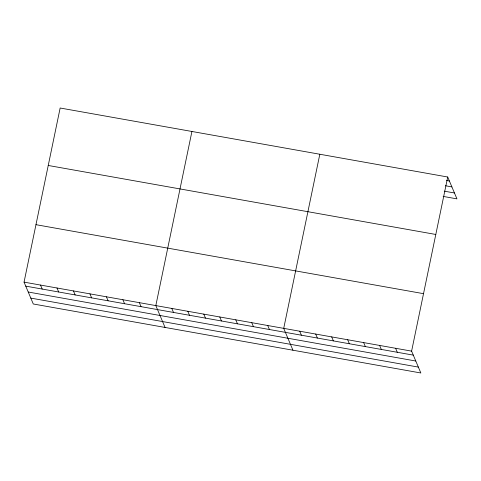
<?xml version="1.0" encoding="UTF-8"?>
<svg xmlns="http://www.w3.org/2000/svg" width="481" height="481" viewBox="0 0 481 481"><rect width="100%" height="100%" fill="white"/><g stroke="black" fill="none" stroke-linecap="round" stroke-linejoin="round"><path stroke-width="0.72" d="M447.715 177.014L411.61 351.13L420.845 372.985L33.285 303.986L24.05 282.131L60.155 108.015L447.715 177.014L456.95 198.869L443.145 196.41M191.925 131.475L155.82 305.591L165.055 327.447M319.823 154.245L283.718 328.361L292.947 350.216M446.5 180.489L449.404 181.012M445.358 185.738L451.893 186.905M444.288 191.161L454.461 192.977M48.238 165.47L435.804 234.469M35.967 224.675L423.527 293.669M24.05 282.131L411.61 351.13M25.74 286.129L413.299 355.128M28.229 292.021L415.788 361.021M30.796 298.094L418.356 367.093M395.622 348.286L397.312 352.284M379.635 345.436L381.325 349.434M363.654 342.592L365.338 346.591M347.667 339.742L349.35 343.741M331.68 336.898L333.369 340.897M315.692 334.054L317.382 338.053M299.705 331.205L301.395 335.203M267.731 325.517L269.42 329.515M251.743 322.667L253.433 326.665M235.756 319.823L237.446 323.821M219.769 316.973L221.458 320.971M203.782 314.129L205.471 318.127M187.794 311.285L189.484 315.283M171.807 308.435L173.497 312.434M139.352 302.657L141.041 306.656M122.877 299.729L124.567 303.727M106.409 296.795L108.099 300.793M89.935 293.861L91.624 297.859M73.467 290.927L75.15 294.925M56.992 287.999L58.682 291.997M40.524 285.065L42.208 289.063"/></g></svg>
